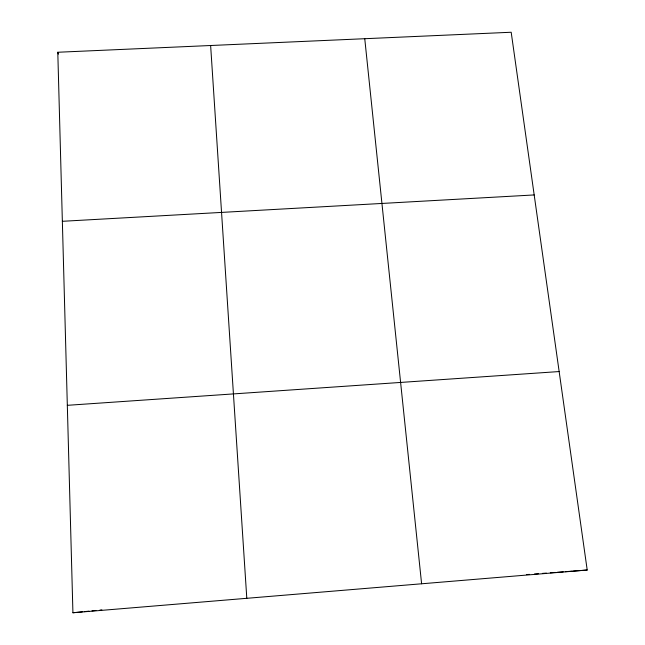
<?xml version="1.0" encoding="UTF-8"?>
<svg xmlns="http://www.w3.org/2000/svg" width="645" height="645" viewBox="0 0 645 645"><rect width="100%" height="100%" fill="white"/><g stroke="black" fill="none" stroke-linecap="round" stroke-linejoin="round"><path stroke-width="0.97" d="M72.925 612.75L587.208 570.027L511.187 32.25L57.792 52.253L72.925 612.75L82.342 611.815M84.245 611.629L89.002 611.154M91.969 610.863L95.928 610.468M99.894 610.081L101.87 609.88M526.522 574.59L529.505 574.372M534.463 573.994L538.438 573.695M542.397 573.397L546.355 573.099M550.306 572.8L555.248 572.429M557.256 572.276L563.279 571.825M565.278 571.672L572.3 571.148M573.292 571.075L587.208 570.027M67.322 405.318L559.15 371.552M62.355 221.3L534.189 194.943M57.792 52.253L58.421 54.116M364.756 38.708L421.604 583.781M210.633 45.513L246.801 598.302"/></g></svg>
